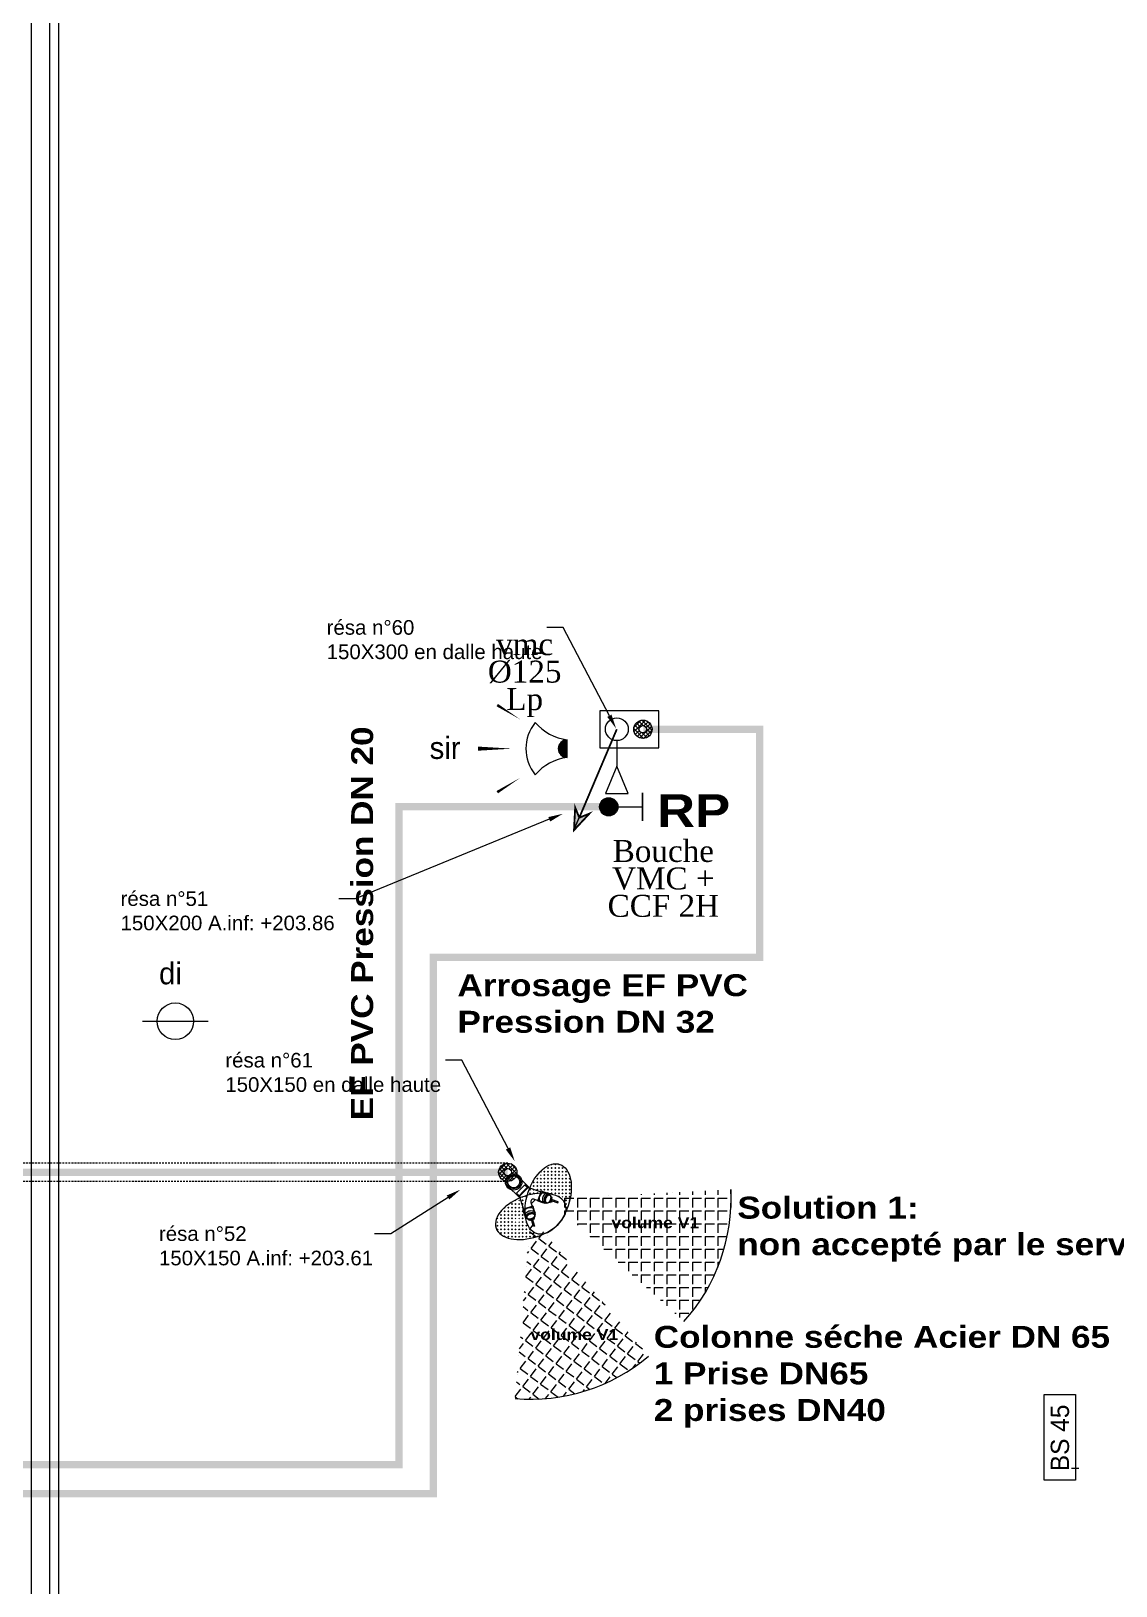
# Model space of a CAD drawing. Extents: x -2795338 to 3769695, y -3516596 to 3048438.
# Drawn here: x 470650 to 476583, y -337848 to -329344 of the extents above; entities that cross this region are included whole.
import ezdxf
from ezdxf import colors
from ezdxf.entities.mleader import LeaderData, LeaderLine
from ezdxf.math import Vec2, Vec3

# ---------------------------------------------------------------- set-up
doc = ezdxf.new("R2010")
doc.units = 0
doc.linetypes.add('prlm_ef', pattern=[0.165, 0.1, -0.065])
doc.layers.add('_GAZELEC-RESERVATION', color=1, linetype='Continuous', lineweight=18)
for name, color, linetype in [('GAZ-FLECHE VMC', 93, 'Continuous'), ('prlm-EAU-EF', 161, 'Continuous'), ('prlm-ELEC-SSI', 230, 'Continuous'), ('prlm-GT', 242, 'Continuous'), ('prlm-MOD', 64, 'Continuous'), ('prlm-MOD-PB', 123, 'Continuous'), ('prlm-VMC', 93, 'Continuous')]:
    doc.layers.add(name, color=color, linetype=linetype)
doc.layers.add('prlm-ZEROPLOT', color=254, linetype='Continuous', plot=False)
doc.styles.add('prlm-eau-ef', font='ariblk.ttf', dxfattribs={"height": 18})
doc.styles.add('prlm-elec-cfo', font='comic.ttf', dxfattribs={"height": 12})
doc.styles.add('prlm-elec-ssi', font='comic.ttf', dxfattribs={"height": 12})
doc.styles.add('prlm-vmc', font='pala.ttf', dxfattribs={"height": 14})
doc.styles.get("Standard").update_dxf_attribs({"font": 'arial.ttf'})

# ---------------------------------------------------------------- blocks, each defined once
blk = doc.blocks.new('xi.di')
at = {"layer": 'prlm-ELEC-SSI', "color": 0, "linetype": 'ByBlock', "lineweight": -2, "flags": 128}
blk.add_lwpolyline([(-18, 0), (18, 0)], dxfattribs=at)
at = {"layer": 'prlm-ELEC-SSI', "color": 0, "linetype": 'ByBlock', "lineweight": -2}
blk.add_circle((0, 0), 10, dxfattribs=at)
blk = doc.blocks.new('xi.colonneef')
at = {"layer": 'prlm-EAU-EF'}
h = blk.add_hatch(dxfattribs=at)
h.set_pattern_fill('ANSI37', color=0, scale=0.5, style=0)
h.paths.add_polyline_path([(-5, 0, 1), (5, 0, 1)])
h.paths.add_polyline_path([(2, 0, -1), (-2, 0, -1)], flags=16)
at = {"layer": 'prlm-EAU-EF', "color": 0}
for radius in [5, 2]:
    blk.add_circle((0, 0), radius, dxfattribs=at)
blk = doc.blocks.new('xi.txt-bouchccf2h')
at = {"layer": 'prlm-VMC', "insert": (30.78, 13.49), "char_height": 12, "width": 76.0137, "attachment_point": 2, "line_spacing_factor": 0.75, "style": 'prlm-vmc', "bg_fill": 2}
blk.add_mtext('Bouche VMC + CCF 2H', dxfattribs=at)
blk = doc.blocks.new('xi.vmcd125lp')
at = {"layer": 'prlm-VMC', "color": 0, "linetype": 'ByBlock', "lineweight": -2, "insert": (0.5, 0.95), "char_height": 12, "width": 37.8475, "attachment_point": 2, "line_spacing_factor": 0.75, "style": 'prlm-vmc', "bg_fill": 3, "box_fill_scale": 1.1, "bg_fill_color": 256, "bg_fill_transparency": 0}
blk.add_mtext('vmc\\P%%C125 \\PLp', dxfattribs=at)
blk = doc.blocks.new('xi.be')
at = {"layer": 'prlm-VMC', "color": 0, "linetype": 'ByBlock', "lineweight": 5, "flags": 128}
blk.add_lwpolyline([(-6.17, -15), (6.17, -15), (0, 0)], close=True, dxfattribs=at)
at = {"layer": 'prlm-VMC', "color": 0, "linetype": 'ByBlock', "lineweight": 5}
blk.add_solid([(0, -1), (5.17, -14), (-5.17, -14), (0, -1)], dxfattribs=at)
blk = doc.blocks.new('xi.rp')
at = {"layer": 'prlm-EAU-EF', "lineweight": 5}
h = blk.add_hatch(color=0, dxfattribs=at)
edge = h.paths.add_edge_path()
edge.add_arc((0, 5), 5, 0, 360)
at = {"layer": 'prlm-EAU-EF', "color": 0, "const_width": 1, "flags": 128}
blk.add_lwpolyline([(-7.82, 23.46), (7.82, 23.46)], dxfattribs=at)
at = {"layer": 'prlm-EAU-EF', "color": 0, "flags": 128}
blk.add_lwpolyline([(0, 5), (0, 23.46)], dxfattribs=at)
at = {"layer": 'prlm-EAU-EF', "color": 0, "lineweight": 5}
blk.add_circle((0, 5), 5, dxfattribs=at)
blk = doc.blocks.new('xi.sir')
at = {"layer": 'prlm-ELEC-SSI'}
blk.add_hatch(color=0, dxfattribs=at).paths.add_polyline_path([(-4.81, 0), (4.82, 0, 1)])
at = {"layer": 'prlm-ELEC-SSI', "color": 0, "flags": 128}
for points in [[(0, 30, 0, 2.25, 0), (0, 48.75, 0, 0, 0)], [(-15.87, 25.45, 0, 1.5, 0), (-23.81, 38.18, 0, 0, 0)], [(15.88, 25.45, 0, 1.5, 0), (23.82, 38.18, 0, 0, 0)]]:
    blk.add_lwpolyline(points, format="xyseb", dxfattribs=at)
blk.add_lwpolyline([(-4.81, 0), (4.82, 0)], dxfattribs=at)
at = {"layer": 'prlm-ELEC-SSI', "color": 0}
for centre, radius, start, end in [((0, 0), 22.5, 50.61869, 129.38131), ((-33.01, -4.08), 28.5, 8.2221, 48.87538), ((33.02, -4.08), 28.5, 131.12462, 171.7779), ((0, 0), 4.81, 0, 180)]:
    blk.add_arc(centre, radius, start, end, dxfattribs=at)
blk = doc.blocks.new('xi.bs45')
at = {"layer": 'prlm-ELEC-SSI', "color": 0, "linetype": 'ByBlock', "lineweight": -2}
blk.add_lwpolyline([(-23.46, 17), (23.46, 17), (23.46, 0), (-23.46, 0)], close=True, dxfattribs=at)
at = {"layer": 'prlm-ZEROPLOT', "color": 254, "linetype": 'ByBlock', "lineweight": -2}
blk.add_lwpolyline([(-17, -1.98), (-17, 2.02)], dxfattribs=at)
at = {"layer": 'prlm-ELEC-SSI', "color": 0, "linetype": 'ByBlock', "lineweight": -2, "insert": (-0.24, 8.39), "char_height": 10, "width": 43.7694, "attachment_point": 5, "style": 'prlm-elec-cfo', "bg_fill": 3, "box_fill_scale": 1, "bg_fill_color": 256, "bg_fill_transparency": 0}
blk.add_mtext('BS 45', dxfattribs=at)
blk = doc.blocks.new('FLECHE1')
h = blk.add_hatch(color=256)
h.dxf.hatch_style = 1
h.paths.add_polyline_path([(495907.1, -370439.6), (495913.6, -370315.5), (495936.1, -370371.1), (495991.7, -370348.6)])
for p, q in [((495907.1, -370439.6), (496141.3, -369887.2)), ((495913.6, -370315.5), (495907.1, -370439.6)), ((495913.6, -370315.5), (495907.1, -370439.6)), ((495991.7, -370348.6), (495907.1, -370439.6)), ((495907.1, -370439.6), (495991.7, -370348.6)), ((495907.1, -370439.6), (495936.1, -370371.1)), ((495936.1, -370371.1), (495913.6, -370315.5)), ((495936.1, -370371.1), (495913.6, -370315.5)), ((495936.1, -370371.1), (495991.7, -370348.6)), ((495991.7, -370348.6), (495936.1, -370371.1))]:
    blk.add_line(p, q)
at = {"const_width": 10}
for points in [[(495936.1, -370371.1), (496141.3, -369887.2)], [(495907.1, -370439.6), (495913.6, -370315.5), (495936.1, -370371.1), (495991.7, -370348.6), (495907.1, -370439.6)]]:
    blk.add_lwpolyline(points, dxfattribs=at)

msp = doc.modelspace()

# ---------------------------------------------------------------- hatches: boundary and pattern name
h = msp.add_hatch()
h.set_pattern_fill('CROSS', color=4, scale=2.2, angle=-225)
h.set_pattern_definition([(135, (472768.765, -334398.979), (-19.75656, 5e-15), [6.985, -20.955]), (225, (472768.765, -334394.04), (-5e-15, -19.75656), [6.985, -20.955])])
edge = h.paths.add_edge_path()
edge.add_ellipse((473478.21, -335731.976), major_axis=(-63.687, -189.589), ratio=0.57729197, start_angle=0, end_angle=360)
edge = h.paths.add_edge_path()
edge.add_ellipse((473383.131, -335827.065), major_axis=(189.589, 63.687), ratio=0.57729197, start_angle=0, end_angle=360, ccw=False)
h = msp.add_hatch()
h.set_pattern_fill('ANGLE', color=1, scale=10, angle=-90)
h.set_pattern_definition([(270, (815204.53, 141767.166), (69.85, -1e-14), [50.8, -19.05]), (360, (815204.53, 141767.166), (2e-14, 69.85), [50.8, -19.05])])
edge = h.paths.add_edge_path()
edge.add_line((474220.974, -336401.529), (473478.278, -335731.774))
edge.add_line((473478.278, -335731.774), (474476.86, -335680.02))
edge.add_arc((473478.21, -335731.976), 1000, -42.032604, 2.978157, ccw=False)
h = msp.add_hatch()
h.set_pattern_fill('ANGLE', color=1, scale=10, angle=-37.1206871)
h.set_pattern_definition([(322.879313, (299328.44, 225240.04), (42.15419, 55.696021), [50.8, -19.05]), (52.879313, (299328.44, 225240.04), (-55.696021, 42.15419), [50.8, -19.05])])
edge = h.paths.add_edge_path()
edge.add_line((473297.305, -336823.46), (473383.131, -335827.065))
edge.add_line((473383.131, -335827.065), (474027.038, -336592.067))
edge.add_arc((473382.929, -335827.133), 1000, 265.0880831, 310.0988441, ccw=False)

# ---------------------------------------------------------------- linework, layer by layer
for points in [[(473261.962, -335664.562), (473315.397, -335717.997)], [(473304.79, -335700.319), (473351.459, -335653.65), (473365.601, -335667.792), (473318.932, -335714.461), (473304.79, -335700.319)], [(473316.45, -335611.57), (473369.137, -335664.257), (473315.397, -335717.997)], [(473318.932, -335714.461), (473315.397, -335717.997), (473320.12, -335717.997), (473369.137, -335668.98)], [(473365.601, -335667.792), (473369.137, -335664.257), (473369.137, -335668.98), (473320.12, -335717.997)], [(473365.601, -335667.792), (473342.267, -335691.127)], [(473365.601, -335667.792), (473439.271, -335692.539)], [(473342.267, -335691.127), (473318.932, -335714.461)], [(473318.932, -335714.461), (473343.68, -335788.131)], [(473383.856, -335750.715), (473391.077, -335772.209)], [(473397.384, -335746.244), (473386.134, -335757.494), (473408.635, -335734.994)], [(473401.855, -335732.716), (473423.349, -335739.937)], [(473401.855, -335732.716), (473423.349, -335739.937)], [(473464.008, -335753.595), (473463.242, -335755.442), (473461.828, -335756.857), (473444.186, -335750.93), (473424.237, -335744.229), (473422.493, -335742.485), (473439.271, -335692.539)], [(473479.929, -335706.197), (473480.435, -335704.262), (473480.161, -335702.281), (473462.519, -335696.355), (473442.57, -335689.653), (473440.127, -335689.991), (473423.349, -335739.937)], [(473437.102, -335744.556), (473470.244, -335755.69)], [(473437.102, -335744.556), (473470.244, -335755.69)], [(473453.024, -335697.159), (473486.166, -335708.292)], [(473453.024, -335697.159), (473486.166, -335708.292)], [(473495.629, -335737.844), (473490.852, -335752.063), (473484.373, -335749.887)], [(473492.333, -335744.649), (473488.868, -335743.485)], [(473497.109, -335730.43), (473493.644, -335729.266)], [(473495.629, -335737.844), (473500.405, -335723.625), (473493.926, -335721.448)], [(473532.279, -335750.156), (473533.234, -335747.312), (473496.584, -335735), (473494.674, -335740.688), (473531.324, -335752.999), (473533.234, -335747.312)], [(473357.338, -335828.789), (473355.403, -335829.295), (473353.421, -335829.021), (473347.495, -335811.379), (473340.794, -335791.43), (473341.131, -335788.987), (473391.077, -335772.209)], [(473404.735, -335812.867), (473406.583, -335812.102), (473407.997, -335810.688), (473402.071, -335793.046), (473395.369, -335773.097), (473393.625, -335771.353), (473343.68, -335788.131)], [(473348.299, -335801.883), (473359.433, -335835.026)], [(473388.984, -335844.489), (473374.765, -335849.265), (473372.589, -335842.786)], [(473381.57, -335845.969), (473380.406, -335842.504)], [(473401.296, -335881.139), (473398.452, -335882.094), (473386.14, -335845.444), (473391.828, -335843.533), (473404.14, -335880.183), (473398.452, -335882.094)], [(473388.984, -335844.489), (473403.203, -335839.712), (473401.027, -335833.233)], [(473395.789, -335841.193), (473394.625, -335837.728)], [(473395.697, -335785.962), (473406.83, -335819.104)]]:
    msp.add_lwpolyline(points)
at = {"const_width": 0.01}
for points in [[(473470.881, -335753.794), (473485.529, -335710.188)], [(473383.131, -335827.065), (473297.305, -336823.46), (473383.131, -335827.065), (474027.038, -336592.067)], [(473383.131, -335827.065), (473401.296, -335881.139), (473383.131, -335827.065)]]:
    msp.add_lwpolyline(points, dxfattribs=at)
at = {"color": 1, "const_width": 0.01}
for points in [[(473478.278, -335731.774), (474220.974, -336401.529), (473478.278, -335731.774), (474476.86, -335680.02)], [(474220.974, -336401.529), (473478.278, -335731.774), (474476.86, -335680.02)], [(473297.305, -336823.46), (473383.131, -335827.065), (474027.038, -336592.067)]]:
    msp.add_lwpolyline(points, dxfattribs=at)
for centre, radius in [((487178.691, -234079.124), 3282516.798), ((473289.58, -335638.44), 38), ((473289.58, -335638.44), 33)]:
    msp.add_circle(centre, radius)
at = {"color": 1}
msp.add_circle((473289.58, -335638.44), 45, dxfattribs=at)
for centre, radius, start, end in [((473397.384, -335746.244), 14.247, 71.1504296, 198.8495704), ((473492.23, -335743.051), 1.601, 273.6765268, 353.8367771), ((473491.287, -335745.86), 1.601, 329.0265235, 49.1867738), ((473497.007, -335728.832), 1.601, 273.6765268, 353.8367771), ((473496.063, -335731.641), 1.601, 329.0265235, 49.1867738), ((473394.191, -335841.09), 1.601, 276.1632229, 356.3234732), ((473397.001, -335840.146), 1.601, 220.8132263, 300.9734765), ((473379.972, -335845.867), 1.601, 276.1632229, 356.3234732), ((473382.782, -335844.923), 1.601, 220.8132263, 300.9734765)]:
    msp.add_arc(centre, radius, start, end)
for centre, start, end in [((473478.21, -335731.976), 317.967396, 2.978157), ((473382.929, -335827.133), 265.0880831, 310.0988441)]:
    msp.add_arc(centre, 1000, start, end, dxfattribs=at)
at = {"color": 4}
msp.add_ellipse((473478.21, -335731.976), major_axis=(-63.687, -189.589), ratio=0.57729197, dxfattribs=at)
at = {"color": 4, "extrusion": (0, 0, -1)}
msp.add_ellipse((473383.131, -335827.065), major_axis=(189.589, 63.687), ratio=0.57729197, dxfattribs=at)
for centre in [(473445.063, -335720.858), (473462.433, -335726.693), (473471.969, -335729.896)]:
    msp.add_ellipse(centre, major_axis=(-7.961, -23.699), ratio=0.57729197, start_param=3.14159265, end_param=6.28318531)
msp.add_ellipse((473478.205, -335731.991), major_axis=(-7.961, -23.699), ratio=0.57729197)
at = {"extrusion": (0, 0, -1)}
for centre in [(473371.998, -335793.923), (473377.833, -335811.293), (473381.036, -335820.828)]:
    msp.add_ellipse(centre, major_axis=(23.699, 7.961), ratio=0.57729197, start_param=3.14159265, end_param=6.28318531, dxfattribs=at)
msp.add_ellipse((473383.131, -335827.065), major_axis=(23.699, 7.961), ratio=0.57729197, dxfattribs=at)
for points in [[(473470.881, -335753.794), (473471.657, -335754.054), (473472.484, -335754.167), (473474.268, -335754.075), (473475.225, -335753.867), (473477.229, -335753.091), (473478.274, -335752.522), (473480.374, -335751.028), (473481.428, -335750.104), (473483.471, -335747.943), (473484.46, -335746.706), (473486.309, -335743.987), (473487.169, -335742.505), (473489.047, -335738.688), (473489.967, -335736.263), (473491.327, -335731.343), (473491.766, -335728.847), (473492.12, -335724.07), (473492.035, -335721.789), (473491.444, -335718.128), (473491.029, -335716.659), (473489.953, -335714.137), (473489.295, -335713.085), (473487.95, -335711.572), (473487.287, -335711.04), (473485.884, -335710.266), (473485.142, -335710.021), (473483.551, -335709.805), (473482.698, -335709.836), (473480.883, -335710.211), (473479.921, -335710.557), (473477.944, -335711.585), (473476.93, -335712.266), (473474.919, -335713.944), (473473.923, -335714.941), (473472.011, -335717.203), (473471.095, -335718.468), (473468.983, -335721.87), (473467.87, -335724.132), (473466.069, -335728.865), (473465.382, -335731.335), (473464.509, -335736.209), (473464.323, -335738.613), (473464.458, -335743.081), (473464.78, -335745.143), (473465.718, -335748.243), (473466.24, -335749.407), (473467.453, -335751.345), (473468.142, -335752.118), (473469.511, -335753.197), (473470.176, -335753.557), (473470.881, -335753.794)], [(473404.934, -335819.741), (473405.195, -335820.517), (473405.307, -335821.344), (473405.215, -335823.128), (473405.008, -335824.085), (473404.231, -335826.089), (473403.662, -335827.134), (473402.168, -335829.233), (473401.244, -335830.288), (473399.083, -335832.331), (473397.846, -335833.32), (473395.128, -335835.169), (473393.646, -335836.029), (473389.828, -335837.907), (473387.404, -335838.827), (473382.483, -335840.187), (473379.987, -335840.625), (473375.21, -335840.98), (473372.929, -335840.895), (473369.268, -335840.304), (473367.799, -335839.888), (473365.277, -335838.813), (473364.225, -335838.155), (473362.712, -335836.81), (473362.18, -335836.147), (473361.406, -335834.743), (473361.161, -335834.002), (473360.945, -335832.41), (473360.976, -335831.558), (473361.351, -335829.742), (473361.697, -335828.78), (473362.725, -335826.803), (473363.406, -335825.789), (473365.085, -335823.779), (473366.081, -335822.783), (473368.343, -335820.87), (473369.608, -335819.955), (473373.01, -335817.843), (473375.272, -335816.729), (473380.005, -335814.929), (473382.475, -335814.242), (473387.349, -335813.368), (473389.753, -335813.182), (473394.221, -335813.317), (473396.283, -335813.639), (473399.383, -335814.578), (473400.547, -335815.1), (473402.485, -335816.313), (473403.259, -335817.002), (473404.337, -335818.37), (473404.697, -335819.036), (473404.934, -335819.741)]]:
    msp.add_open_spline(points, degree=3, knots=[0, 0, 0, 0, 0.22380619, 0.22380619, 0.44761239, 0.44761239, 0.67141858, 0.67141858, 0.89522477, 0.89522477, 1.11903096, 1.11903096, 1.34283716, 1.34283716, 1.66506506, 1.66506506, 1.98729296, 1.98729296, 2.30952086, 2.30952086, 2.56592444, 2.56592444, 2.82232802, 2.82232802, 3.03698172, 3.03698172, 3.25163541, 3.25163541, 3.46628911, 3.46628911, 3.68094281, 3.68094281, 3.89559651, 3.89559651, 4.11025021, 4.11025021, 4.3249039, 4.3249039, 4.64401566, 4.64401566, 4.96312742, 4.96312742, 5.28223918, 5.28223918, 5.60135094, 5.60135094, 5.8405172, 5.8405172, 6.07968345, 6.07968345, 6.28318531, 6.28318531, 6.28318531, 6.28318531])
at = {"layer": 'prlm-GT'}
msp.add_lwpolyline([(474083.826, -333263.851), (474083.826, -333061.959), (473760.709, -333061.959), (473760.709, -333263.851)], close=True, dxfattribs=at)
at = {"layer": 'prlm-MOD-PB'}
for p, q in [((470652.44, -338220.566), (470652.441, -321124.47)), ((470752.44, -338120.566), (470752.441, -321124.47)), ((470802.44, -338070.566), (470802.441, -321124.47))]:
    msp.add_line(p, q, dxfattribs=at)
at = {"layer": 'prlm-VMC', "linetype": 'ByBlock', "lineweight": -2}
msp.add_lwpolyline([(473853.622, -333224.81), (473853.622, -333363.851)], dxfattribs=at)
msp.add_circle((473853.622, -333162.31), 62.5, dxfattribs=at)

# ---------------------------------------------------------------- block references
at = {"layer": 'prlm-EAU-EF', "color": 3, "xscale": 10, "yscale": 10, "zscale": 10, "rotation": 269.9999933320008}
msp.add_blockref('xi.colonneef', (473996.293, -333162.665), dxfattribs=at)
at = {"layer": 'prlm-EAU-EF', "color": 1, "linetype": 'prlm_ef', "ltscale": 100, "xscale": 10, "yscale": 10, "zscale": 10}
msp.add_blockref('xi.colonneef', (473257.37, -335586.074), dxfattribs=at)
at = {"layer": 'prlm-ELEC-SSI', "ltscale": 25, "xscale": 10, "yscale": 10, "zscale": 10}
msp.add_blockref('xi.di', (471439.176, -334759.661), dxfattribs=at)
at = {"layer": 'prlm-VMC', "xscale": 10, "yscale": 10, "zscale": 10, "rotation": 359.9999933320007}
msp.add_blockref('xi.be', (473853.622, -333363.851), dxfattribs=at)

# ---------------------------------------------------------------- texts
at = {"layer": 'prlm-EAU-EF', "insert": (472400.779, -335301.048), "char_height": 120, "width": 5436.85266, "attachment_point": 1, "rotation": 90, "style": 'prlm-eau-ef'}
msp.add_mtext('EF PVC Pression DN 20', dxfattribs=at)
at = {"layer": 'prlm-EAU-EF', "color": 3, "linetype": 'prlm_ef', "ltscale": 100, "insert": (472981.975, -334502.602), "char_height": 120, "width": 1631.49032, "attachment_point": 1, "style": 'prlm-eau-ef'}
msp.add_mtext('Arrosage EF PVC Pression DN 32', dxfattribs=at)
at = {"layer": 'prlm-EAU-EF', "color": 0, "linetype": 'prlm_ef', "ltscale": 100, "attachment_point": 1, "rotation": 0, "style": 'prlm-eau-ef'}
for s, insert, char_height, width in [('Solution 1:\\Pnon accepté par le service pompier', (474512.704, -335719.332), 120, 5436.85266), ('volume V1', (473824.111, -335831.78), 60, 559.64619), ('volume V1', (473381.127, -336443.405), 60, 559.64619)]:
    msp.add_mtext(s, dxfattribs=dict(at, insert=insert, char_height=char_height, width=width))
at = {"layer": 'prlm-EAU-EF', "color": 1, "linetype": 'prlm_ef', "ltscale": 100, "insert": (474055.816, -336426.009), "char_height": 120, "width": 5436.85266, "attachment_point": 1, "rotation": 0, "style": 'prlm-eau-ef'}
msp.add_mtext('Colonne séche Acier DN 65\\P1 Prise DN65\\P2 prises DN40', dxfattribs=at)

# ---------------------------------------------------------------- leaders
at = {"layer": '_GAZELEC-RESERVATION', "color": 6}
ml = msp.add_multileader_mtext('Standard', dxfattribs=at)
ml.set_content('résa n°42 (EP+EU)\\P400x200 A.inf: +203.40', color=6)
ml.set_leader_properties()
ml.build(insert=Vec2(0, 0))
ml.multileader.update_dxf_attribs({"has_text_frame": 1, "arrow_head_size": 80, "scale": 20})
ctx = ml.context
ctx.base_point, ctx.scale, ctx.char_height, ctx.arrow_head_size, ctx.landing_gap_size, ctx.plane_origin = Vec3(461469.87, -330639.678), 20, 80, 80, 40, Vec3(454835.994, -329335.279)
notes = []
notes.append((ctx, [(1, (1, 1, 0), (461380.025, -330639.678), (1, 0), 89.845, [(0, [(461012.317, -329816.341)], 0, [])])]))
ctx.mtext.insert, ctx.mtext.width, ctx.mtext.flow_direction = Vec3(461509.87, -330598.968), 1568.85041, 5
ml = msp.add_multileader_mtext('Standard', dxfattribs=at)
ml.set_content('résa n°47 \\P%%C160 A.inf: +203.81', color=6)
ml.set_leader_properties()
ml.build(insert=Vec2(0, 0))
ml.multileader.update_dxf_attribs({"has_text_frame": 1, "arrow_head_size": 80, "scale": 20})
ctx = ml.context
ctx.base_point, ctx.scale, ctx.char_height, ctx.arrow_head_size, ctx.landing_gap_size, ctx.plane_origin = Vec3(459487.911, -331147.378), 20, 80, 80, 40, Vec3(452682.738, -330236.618)
notes.append((ctx, [(0, (1, 1, 0), (460629.979, -331147.378), (-1, 0), 89.845, [(0, [(460782.693, -331817.903)], 0, [])])]))
ctx.mtext.insert, ctx.mtext.width, ctx.mtext.flow_direction = Vec3(459527.911, -331105.769), 1568.85041, 5
ml = msp.add_multileader_mtext('Standard', dxfattribs=at)
ml.set_content('résa n°61 \\P150X150 en dalle haute', color=6)
ml.set_leader_properties()
ml.build(insert=Vec2(0, 0))
ml.multileader.update_dxf_attribs({"has_text_frame": 1, "arrow_head_size": 80, "scale": 20})
ctx = ml.context
ctx.base_point, ctx.scale, ctx.char_height, ctx.arrow_head_size, ctx.landing_gap_size, ctx.plane_origin = Vec3(471672.385, -334973.263), 20, 80, 80, 40, Vec3(465058.918, -334062.503)
notes.append((ctx, [(0, (1, 1, 0), (473006.159, -334973.263), (-1, 0), 89.845, [(0, [(473295.729, -335526.613)], 0, [])])]))
ctx.mtext.insert, ctx.mtext.width, ctx.mtext.flow_direction = Vec3(471712.385, -334932.581), 1568.85041, 5
ml = msp.add_multileader_mtext('Standard', dxfattribs=at)
ml.set_content('résa n°52 \\P150X150 A.inf: +203.61', color=6)
ml.set_leader_properties()
ml.build(insert=Vec2(0, 0))
ml.multileader.update_dxf_attribs({"has_text_frame": 1, "arrow_head_size": 80, "scale": 20})
ctx = ml.context
ctx.base_point, ctx.scale, ctx.char_height, ctx.arrow_head_size, ctx.landing_gap_size, ctx.plane_origin = Vec3(471309.592, -335922.128), 20, 80, 80, 40, Vec3(464670.858, -335011.368)
notes.append((ctx, [(0, (1, 1, 0), (472618.1, -335922.128), (-1, 0), 89.845, [(0, [(472997.954, -335680.869)], 0, [])])]))
ctx.mtext.insert, ctx.mtext.width, ctx.mtext.flow_direction = Vec3(471349.592, -335881.418), 1568.85041, 5
ml = msp.add_multileader_mtext('Standard', dxfattribs=at)
ml.set_content('résa n°62 \\P250X250 en dalle haute', color=6)
ml.set_leader_properties()
ml.build(insert=Vec2(0, 0))
ml.multileader.update_dxf_attribs({"has_text_frame": 1, "arrow_head_size": 80, "scale": 20})
ctx = ml.context
ctx.base_point, ctx.scale, ctx.char_height, ctx.arrow_head_size, ctx.landing_gap_size, ctx.plane_origin = Vec3(467725.08, -336137.501), 20, 80, 80, 40, Vec3(461120.508, -335226.741)
notes.append((ctx, [(0, (1, 1, 0), (469067.749, -336137.501), (-1, 0), 89.845, [(0, [(469454.587, -336466.286)], 0, [])])]))
ctx.mtext.insert, ctx.mtext.width, ctx.mtext.flow_direction = Vec3(467765.08, -336096.819), 1568.85041, 5
ml = msp.add_multileader_mtext('Standard', dxfattribs=at)
ml.set_content('résa n°64 \\P150X150 en dalle haute', color=6)
ml.set_leader_properties()
ml.build(insert=Vec2(0, 0))
ml.multileader.update_dxf_attribs({"has_text_frame": 1, "arrow_head_size": 80, "scale": 20})
ctx = ml.context
ctx.base_point, ctx.scale, ctx.char_height, ctx.arrow_head_size, ctx.landing_gap_size, ctx.plane_origin = Vec3(467788.712, -337662.11), 20, 80, 80, 40, Vec3(461175.245, -336751.35)
notes.append((ctx, [(0, (1, 1, 0), (469122.486, -337662.11), (-1, 0), 89.845, [(0, [(469509.324, -337990.895)], 0, [])])]))
ctx.mtext.insert, ctx.mtext.width, ctx.mtext.flow_direction = Vec3(467828.712, -337621.428), 1568.85041, 5
ml = msp.add_multileader_mtext('Standard', dxfattribs=at)
ml.set_content('résa n°43 (EP)\\P250x400 A.inf: +203.47', color=6)
ml.set_leader_properties()
ml.build(insert=Vec2(0, 0))
ml.multileader.update_dxf_attribs({"has_text_frame": 1, "arrow_head_size": 80, "scale": 20})
ctx = ml.context
ctx.base_point, ctx.scale, ctx.char_height, ctx.arrow_head_size, ctx.landing_gap_size, ctx.plane_origin = Vec3(461469.87, -337866.504), 20, 80, 80, 40, Vec3(454835.994, -336955.744)
notes.append((ctx, [(1, (1, 1, 0), (461380.025, -337866.504), (1, 0), 89.845, [(0, [(461012.317, -338511.293)], 0, [])])]))
ctx.mtext.insert, ctx.mtext.width, ctx.mtext.flow_direction = Vec3(461509.87, -337825.795), 1568.85041, 5
for ctx, leaders in notes:
    for number, flags, end, landing, length, lines in leaders:
        leader = LeaderData()
        leader.index, (leader.has_last_leader_line, leader.has_dogleg_vector, leader.attachment_direction) = number, flags
        leader.last_leader_point, leader.dogleg_vector, leader.dogleg_length = Vec3(end), Vec3(landing), length
        for number, points, colour, breaks in lines:
            line = LeaderLine()
            line.index, line.vertices, line.color, line.breaks = number, Vec3.list(points), colors.encode_raw_color(colour), breaks
            leader.lines.append(line)
        ctx.leaders.append(leader)

# ---------------------------------------------------------------- next in the draw order: block references
at = {"layer": 'prlm-ELEC-SSI', "xscale": 10, "yscale": 10, "zscale": 10, "rotation": 89.99999999999986}
msp.add_blockref('xi.bs45', (476361.257, -337036.196), dxfattribs=at)
at = {"layer": 'prlm-VMC', "xscale": 10, "yscale": 10, "zscale": 10}
msp.add_blockref('xi.txt-bouchccf2h', (473800.269, -333903.236), dxfattribs=at)

# ---------------------------------------------------------------- next in the draw order: texts
at = {"layer": 'prlm-ELEC-SSI', "lineweight": 20, "insert": (471412.522, -334437.644), "char_height": 120, "attachment_point": 2, "line_spacing_factor": 0.8, "style": 'prlm-elec-ssi', "bg_fill": 3, "box_fill_scale": 0.95, "bg_fill_color": 256, "bg_fill_transparency": 0}
msp.add_mtext('di', dxfattribs=at)

# ---------------------------------------------------------------- next in the draw order: linework, layer by layer
at = {"layer": 'prlm-EAU-EF', "color": 1, "linetype": 'prlm_ef', "ltscale": 100, "const_width": 40, "flags": 128}
msp.add_lwpolyline([(473257.37, -335586.074), (468341.657, -335586.074), (468341.657, -327150.697), (461409.965, -327150.697), (461409.965, -311880.71)], dxfattribs=at)
at = {"layer": 'prlm-EAU-EF', "linetype": 'prlm_ef', "ltscale": 100, "const_width": 40, "flags": 128}
msp.add_lwpolyline([(469486.55, -337185.156), (472661.819, -337185.156), (472661.819, -333586.84), (473759.59, -333586.84), (473759.59, -333586.84), (473759.59, -333586.84)], dxfattribs=at)
at = {"layer": 'prlm-MOD', "linetype": 'prlm_ef', "ltscale": 100, "flags": 128}
for points in [[(473257.37, -335636.074), (468291.657, -335636.074), (468291.657, -327200.697), (461359.965, -327200.697), (461359.965, -311880.71)], [(473257.37, -335536.074), (468391.657, -335536.074), (468391.657, -327100.697), (461459.965, -327100.697), (461459.965, -311880.71)]]:
    msp.add_lwpolyline(points, dxfattribs=at)

# ---------------------------------------------------------------- next in the draw order: block references
at = {"layer": 'GAZ-FLECHE VMC'}
msp.add_blockref('FLECHE1', (-22287.689, 36724.863), dxfattribs=at)
at = {"layer": 'prlm-EAU-EF', "xscale": 10, "yscale": 10, "zscale": 10, "rotation": 269.9993702932682}
msp.add_blockref('xi.rp', (473759.593, -333586.84), dxfattribs=at)

# ---------------------------------------------------------------- next in the draw order: texts
at = {"layer": 'prlm-EAU-EF', "lineweight": 20, "insert": (474273.601, -333517.641), "char_height": 180, "attachment_point": 2, "line_spacing_factor": 0.8, "style": 'prlm-eau-ef', "bg_fill": 3, "box_fill_scale": 0.95, "bg_fill_color": 256, "bg_fill_transparency": 0}
msp.add_mtext('RP', dxfattribs=at)

# ---------------------------------------------------------------- next in the draw order: leaders
at = {"layer": '_GAZELEC-RESERVATION', "color": 6}
ml = msp.add_multileader_mtext('Standard', dxfattribs=at)
ml.set_content('résa n°58 \\P150X150 en dalle haute', color=6)
ml.set_leader_properties()
ml.build(insert=Vec2(0, 0))
ml.multileader.update_dxf_attribs({"has_text_frame": 1, "arrow_head_size": 80, "scale": 20})
ctx = ml.context
ctx.base_point, ctx.scale, ctx.char_height, ctx.arrow_head_size, ctx.landing_gap_size, ctx.plane_origin = Vec3(465149.997, -333991.467), 20, 80, 80, 40, Vec3(458536.53, -333080.707)
notes = []
notes.append((ctx, [(0, (1, 1, 0), (466483.771, -333991.467), (-1, 0), 89.845, [(0, [(466773.34, -334544.816)], 0, [])])]))
ctx.mtext.insert, ctx.mtext.width, ctx.mtext.flow_direction = Vec3(465189.997, -333950.785), 1568.85041, 5
ml = msp.add_multileader_mtext('Standard', dxfattribs=at)
ml.set_content('résa n°59 \\P150X150 en dalle haute', color=6)
ml.set_leader_properties()
ml.build(insert=Vec2(0, 0))
ml.multileader.update_dxf_attribs({"has_text_frame": 1, "arrow_head_size": 80, "scale": 20})
ctx = ml.context
ctx.base_point, ctx.scale, ctx.char_height, ctx.arrow_head_size, ctx.landing_gap_size, ctx.plane_origin = Vec3(467879.089, -334267.9), 20, 80, 80, 40, Vec3(461265.621, -333357.14)
notes.append((ctx, [(0, (1, 1, 0), (469212.863, -334267.9), (-1, 0), 89.845, [(0, [(469502.432, -334821.25)], 0, [])])]))
ctx.mtext.insert, ctx.mtext.width, ctx.mtext.flow_direction = Vec3(467919.089, -334227.218), 1568.85041, 5
ml = msp.add_multileader_mtext('Standard', dxfattribs=at)
ml.set_content('résa n°63 \\P150X150 en dalle haute', color=6)
ml.set_leader_properties()
ml.build(insert=Vec2(0, 0))
ml.multileader.update_dxf_attribs({"has_text_frame": 1, "arrow_head_size": 80, "scale": 20})
ctx = ml.context
ctx.base_point, ctx.scale, ctx.char_height, ctx.arrow_head_size, ctx.landing_gap_size, ctx.plane_origin = Vec3(467788.712, -336812.875), 20, 80, 80, 40, Vec3(461175.245, -335902.115)
notes.append((ctx, [(0, (1, 1, 0), (469122.486, -336812.875), (-1, 0), 89.845, [(0, [(469509.324, -337141.66)], 0, [])])]))
ctx.mtext.insert, ctx.mtext.width, ctx.mtext.flow_direction = Vec3(467828.712, -336772.193), 1568.85041, 5
for ctx, leaders in notes:
    for number, flags, end, landing, length, lines in leaders:
        leader = LeaderData()
        leader.index, (leader.has_last_leader_line, leader.has_dogleg_vector, leader.attachment_direction) = number, flags
        leader.last_leader_point, leader.dogleg_vector, leader.dogleg_length = Vec3(end), Vec3(landing), length
        for number, points, colour, breaks in lines:
            line = LeaderLine()
            line.index, line.vertices, line.color, line.breaks = number, Vec3.list(points), colors.encode_raw_color(colour), breaks
            leader.lines.append(line)
        ctx.leaders.append(leader)

# ---------------------------------------------------------------- next in the draw order: linework, layer by layer
at = {"layer": 'prlm-EAU-EF', "color": 3, "linetype": 'prlm_ef', "ltscale": 100, "flags": 128}
msp.add_lwpolyline([(469486.55, -337343.634, 40, 40, 0), (472850.852, -337343.634, 40, 40, 0), (472850.852, -334410.537, 40, 40, 0), (474635.233, -334410.537, 40, 40, 0), (474635.233, -333162.665, 40, 40, 0), (473997.777, -333162.665, 0, 0, 0)], format="xyseb", dxfattribs=at)

# ---------------------------------------------------------------- next in the draw order: block references
at = {"layer": 'prlm-VMC', "xscale": 10, "yscale": 10, "zscale": 10}
msp.add_blockref('xi.vmcd125lp', (473344.681, -332646.752), dxfattribs=at)

# ---------------------------------------------------------------- next in the draw order: leaders
at = {"layer": '_GAZELEC-RESERVATION', "color": 6}
ml = msp.add_multileader_mtext('Standard', dxfattribs=at)
ml.set_content('résa n°51 \\P150X200 A.inf: +203.86', color=6)
ml.set_leader_properties()
ml.build(insert=Vec2(0, 0))
ml.multileader.update_dxf_attribs({"has_text_frame": 1, "arrow_head_size": 80, "scale": 20})
ctx = ml.context
ctx.base_point, ctx.scale, ctx.char_height, ctx.arrow_head_size, ctx.landing_gap_size, ctx.plane_origin = Vec3(471099.496, -334089.55), 20, 80, 80, 40, Vec3(464476.152, -333178.79)
notes = []
notes.append((ctx, [(0, (1, 1, 0), (472423.393, -334089.55), (-1, 0), 89.845, [(0, [(473558.285, -333624.887)], 0, [])])]))
ctx.mtext.insert, ctx.mtext.width, ctx.mtext.flow_direction = Vec3(471139.496, -334048.84), 1568.85041, 5
for ctx, leaders in notes:
    for number, flags, end, landing, length, lines in leaders:
        leader = LeaderData()
        leader.index, (leader.has_last_leader_line, leader.has_dogleg_vector, leader.attachment_direction) = number, flags
        leader.last_leader_point, leader.dogleg_vector, leader.dogleg_length = Vec3(end), Vec3(landing), length
        for number, points, colour, breaks in lines:
            line = LeaderLine()
            line.index, line.vertices, line.color, line.breaks = number, Vec3.list(points), colors.encode_raw_color(colour), breaks
            leader.lines.append(line)
        ctx.leaders.append(leader)

# ---------------------------------------------------------------- next in the draw order: block references
at = {"layer": 'prlm-ELEC-SSI', "xscale": 10, "yscale": 10, "zscale": 10, "rotation": 90.00000000000006}
msp.add_blockref('xi.sir', (473581.464, -333268.639), dxfattribs=at)

# ---------------------------------------------------------------- next in the draw order: texts
at = {"layer": 'prlm-ELEC-SSI', "lineweight": 20, "insert": (472914.511, -333204.776), "char_height": 120, "attachment_point": 2, "line_spacing_factor": 0.8, "style": 'prlm-elec-ssi', "bg_fill": 3, "box_fill_scale": 0.95, "bg_fill_color": 256, "bg_fill_transparency": 0}
msp.add_mtext('sir', dxfattribs=at)

# ---------------------------------------------------------------- next in the draw order: leaders
at = {"layer": '_GAZELEC-RESERVATION', "color": 6}
ml = msp.add_multileader_mtext('Standard', dxfattribs=at)
ml.set_content('résa n°57 \\P150X150 en dalle haute', color=6)
ml.set_leader_properties()
ml.build(insert=Vec2(0, 0))
ml.multileader.update_dxf_attribs({"has_text_frame": 1, "arrow_head_size": 80, "scale": 20})
ctx = ml.context
ctx.base_point, ctx.scale, ctx.char_height, ctx.arrow_head_size, ctx.landing_gap_size, ctx.plane_origin = Vec3(467886.146, -332318.485), 20, 80, 80, 40, Vec3(461272.679, -331407.725)
notes = []
notes.append((ctx, [(0, (1, 1, 0), (469219.92, -332318.485), (-1, 0), 89.845, [(0, [(469509.49, -332871.835)], 0, [])])]))
ctx.mtext.insert, ctx.mtext.width, ctx.mtext.flow_direction = Vec3(467926.146, -332277.803), 1568.85041, 5
for ctx, leaders in notes:
    for number, flags, end, landing, length, lines in leaders:
        leader = LeaderData()
        leader.index, (leader.has_last_leader_line, leader.has_dogleg_vector, leader.attachment_direction) = number, flags
        leader.last_leader_point, leader.dogleg_vector, leader.dogleg_length = Vec3(end), Vec3(landing), length
        for number, points, colour, breaks in lines:
            line = LeaderLine()
            line.index, line.vertices, line.color, line.breaks = number, Vec3.list(points), colors.encode_raw_color(colour), breaks
            leader.lines.append(line)
        ctx.leaders.append(leader)

# ---------------------------------------------------------------- next in the draw order: leaders
ml = msp.add_multileader_mtext('Standard', dxfattribs=at)
ml.set_content('résa n°60 \\P150X300 en dalle haute', color=6)
ml.set_leader_properties()
ml.build(insert=Vec2(0, 0))
ml.multileader.update_dxf_attribs({"has_text_frame": 1, "arrow_head_size": 80, "scale": 20})
ctx = ml.context
ctx.base_point, ctx.scale, ctx.char_height, ctx.arrow_head_size, ctx.landing_gap_size, ctx.plane_origin = Vec3(472226.765, -332606.226), 20, 80, 80, 40, Vec3(465613.298, -331695.465)
notes = []
notes.append((ctx, [(0, (1, 1, 0), (473560.539, -332606.226), (-1, 0), 89.845, [(0, [(473850.109, -333159.575)], 0, [])])]))
ctx.mtext.insert, ctx.mtext.width, ctx.mtext.flow_direction = Vec3(472266.765, -332565.516), 1568.85041, 5
for ctx, leaders in notes:
    for number, flags, end, landing, length, lines in leaders:
        leader = LeaderData()
        leader.index, (leader.has_last_leader_line, leader.has_dogleg_vector, leader.attachment_direction) = number, flags
        leader.last_leader_point, leader.dogleg_vector, leader.dogleg_length = Vec3(end), Vec3(landing), length
        for number, points, colour, breaks in lines:
            line = LeaderLine()
            line.index, line.vertices, line.color, line.breaks = number, Vec3.list(points), colors.encode_raw_color(colour), breaks
            leader.lines.append(line)
        ctx.leaders.append(leader)

doc.saveas('drawing.dxf')
